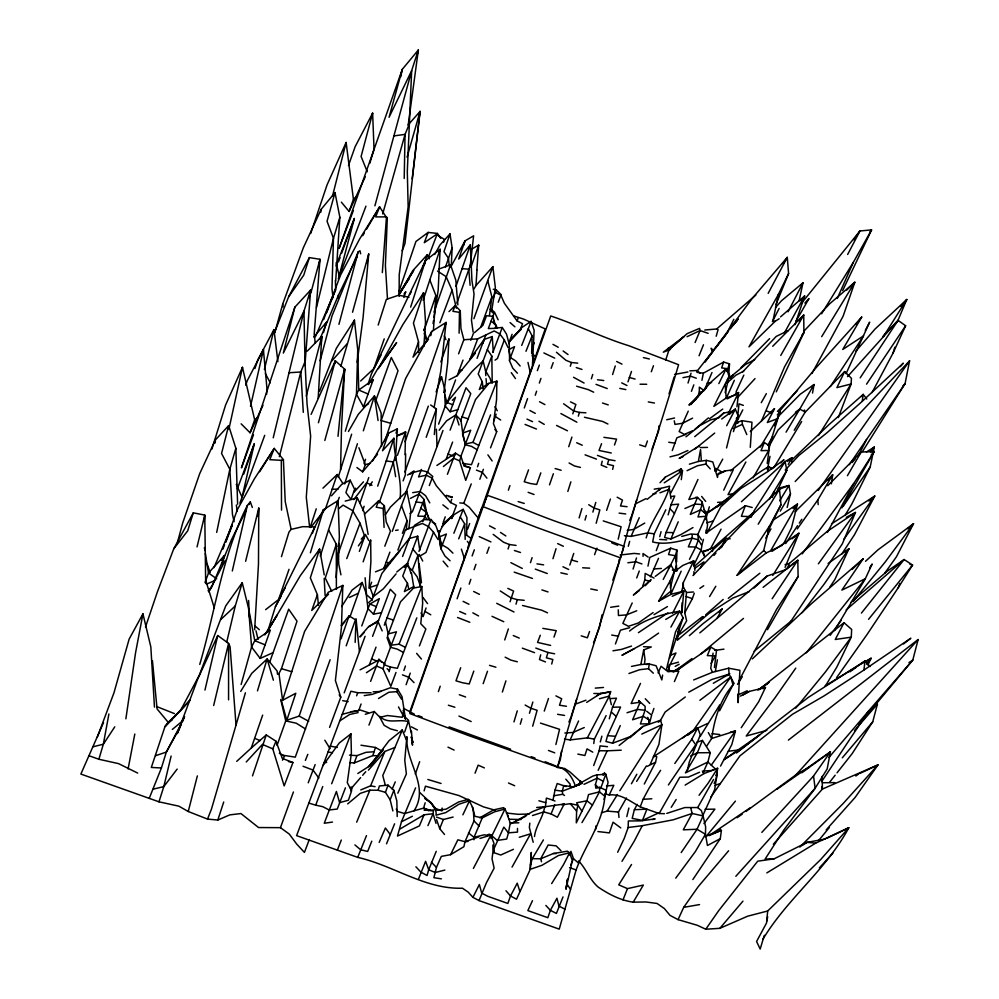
<?xml version="1.0" encoding="UTF-8"?>
<svg xmlns="http://www.w3.org/2000/svg" width="999" height="999" viewBox="0 0 999 999"><rect width="100%" height="100%" fill="white"/><g stroke="black" fill="none" stroke-linecap="round" stroke-linejoin="round"><path stroke-width="1.5" d="M399.125 296.416L399.213 274.75L408.154 206.743L407.305 171.453L411.663 70.642L418.356 49.95L402.31 69.306L339.073 248.464L353.359 210.502M245.629 561.276L258.766 508.104L258.479 564.06L254.658 629.632M513.436 849.312L500.724 855.032L493.856 852.622L493.881 848.938L503.833 827.11L508.454 832.829L506.693 839.048L497.227 840.434L491.883 835.788L504.994 809.015L503.596 807.642L493.668 809.877L479.845 817.794M338.586 562.637L338.761 543.506L338.024 546.453M405.619 453.758L405.344 474.95L403.084 480.894M492.22 383.092L491.82 356.119L487.337 349.55M478.246 517.969L532.417 365.996L534.14 330.282L531.068 321.378L521.89 327.485L509.802 341.134L508.891 343.668M561.6 751.036L560.352 759.665L557.292 767.532L564.647 768.456L570.104 772.065L581.668 782.604M670.054 581.056L658.653 601.173L671.303 594.18L670.054 581.056L674.512 571.128L670.766 564.86L655.257 576.386M355.157 642.382L356.044 618.731L359.44 651.61L344.193 692.844M602.035 614.872L599.375 627.734L593.543 642.794M728.733 375.349L729.495 363.873L723.638 362.063L703.358 373.176L701.947 380.319M459.103 333.179L459.478 312.337L460.252 310.726L455.144 305.544L449.001 311.601M466.645 535.089L466.958 517.657L463.236 509.34C452.572 514.61 441.808 522.827 438.861 534.877M404.208 178.484L405.057 134.39L408.691 125.512M405.032 454.682L405.557 431.818L397.04 435.826L402.834 433.803M689.385 464.16L698.376 461.463L700.536 449.637L701.286 460.039M338.236 477.247L340.547 469.88L341.521 427.809L344.63 369.143L335.314 360.764L311.101 414.36M531.68 352.884L532.092 335.864L528.309 328.696L531.068 321.378M581.967 822.589L592.419 805.107L586.937 800.798L576.61 802.796L577.884 805.256L576.61 811.088L576.311 822.851L586.937 800.798L588.511 794.592L599.462 791.87L604.87 796.303C602.709 823.463 585.139 845.229 576.111 869.967L559.228 929.132L479.033 900.574L472.914 897.352L468.169 892.107L462.437 888.198C425.137 889.51 393.294 865.321 357.717 857.379L296.591 835.626L350.924 691.246L357.729 692.732L371.079 692.757M682.105 602.772L681.867 612.824L683.791 591.133L671.303 594.18M750.286 447.377L751.96 422.215L741.92 420.666L735.301 423.226M336.388 589.348L336.301 544.193L328.559 529.895L338.087 500.574L323.451 509.702L275.412 606.68L267.47 632.155M647.727 717.382L648.813 719.817L648.713 723.825L640.434 723.95L645.017 710.289L645.154 706.33L638.611 700.599L640.222 702.747M319.543 391.271L336.326 348.376L354.433 320.155L357.729 349.825L356.468 394.255L345.304 431.218M205.682 583.553L204.77 515.084L193.282 512.849L173.764 548.788L157.467 591.645L145.492 627.047M617.669 852.259L624.275 838.348L628.159 827.509L628.359 820.978L640.846 820.866L655.132 818.893L652.609 819.58M676.598 561.95L676.96 550.124L670.704 548.164L649.787 557.417L647.964 566.133M397.827 793.194L406.381 773.913L404.77 760.364L406.868 736.675C405.119 762.062 429.957 786.35 414.048 810.813L404.583 813.561L397.677 811.475L396.228 809.053M673.476 572.352L682.879 565.397L693.743 560.851L683.316 582.617L682.966 586.463L686.5 592.519L684.74 612.749L686.65 620.804L678.034 635.551M387.275 218.831L379.632 206.855L375.686 216.908L386.488 216.883L387.275 218.831L385.402 265.484L387.475 299.013L386.301 299.538L378.171 325.062M395.379 460.189L397.365 428.833L388.561 433.104L372.552 460.976M570.054 786.737L570.154 784.165L565.784 779.158M692.22 534.827L692.07 538.161L688.336 546.84L695.704 547.015L701.186 549.974L704.432 556.118L703.234 551.398L713.124 547.877L753.608 512.237L751.036 517.37M736.101 394.343L736.238 391.433L743.83 375.137M451.211 267.008L452.135 247.852L449.987 233.916L439.972 244.992L434.677 254.495M567.257 880.194L566.058 888.985L572.315 860.451L569.605 852.784L558.491 855.494L541.995 865.284L530.244 869.317L531.318 852.534L530.244 869.317L516.52 899.212L510.501 895.991L505.969 890.758M400.037 498.676C402.472 478.284 393.693 458.753 393.918 438.261L382.53 450.749L388.561 433.104L387.812 435.801M473.901 839.772L474.013 837.362L482.267 817.881L494.605 811.812L504.994 809.015L508.391 816.77M440.846 361.938L448.926 339.023L447.689 362.699L443.981 392.557M266.583 394.368L266.92 388.161L263.424 349.775L247.203 380.781L245.754 385.227M215.21 442.907L215.372 439.947L228.659 425.624L235.851 448.276L237.612 504.245M318.182 398.251L321.765 336.451L307.23 351.124M554.994 801.036L552.971 800.162L554.994 790.159L562.3 791.183L573.576 786.875L592.744 776.123L596.653 774.924L597.277 778.121L595.379 784.665L595.829 788.186L599.712 787.324L599.462 791.87L592.419 805.107M258.229 516.745L258.766 508.104M475.999 285.452L476.985 270.117M552.971 800.162L546.378 798.089L545.417 806.643L536.663 807.504M335.689 280.969L339.847 217.22L335.002 192.57L321.203 209.266L303.359 247.715L282.717 304.046L274.862 332.567M423.888 346.391L425.512 321.928L423.539 292.807L402.872 324.575L378.371 368.581L396.628 342.595L377.01 369.967L368.544 384.553M433.391 330.457L435.864 295.554L429.82 279.907L440.097 249.263L425.549 260.539L371.366 374.088L368.032 384.415M368.981 588.236L370.904 561.525L370.666 540.172L363.137 561.825M382.33 272.59L386.488 216.883M476.86 269.905L478.683 245.13L471.54 249.201M304.92 365.572L310.614 290.06L294.855 307.168L241.446 467.869L253.496 434.702M406.356 529.845L407.068 520.666L401.523 505.631L406.855 491.246L410.926 510.402L408.866 528.821M677.884 637.137L678.346 631.206M631.48 666.42L640.846 664.51L643.693 649.924L651.286 646.965L643.543 646.703M321.203 343.469L321.765 336.451L306.268 396.103M336.139 577.497L339.385 537.05L338.087 500.574L337.4 503.459M434.328 434.553L436.388 408.903L430.594 404.957M204.258 521.091L204.77 515.084L197.04 546.928M344.18 374.45L344.63 369.143L324.825 440.472M699.874 700.287L730.706 677.035L732.991 684.802C720.004 699.912 714.41 719.143 711.675 738.473L706.58 746.278M714.447 667.519L716.495 650.486L710.838 647.102L676.385 670.704L667.794 671.515L661.076 666.283L658.079 672.901M352.535 312.225L368.718 253.958L363.074 317.62L357.155 362.375M766.832 872.901L815.708 843.119L848.813 827.721L820.728 859.49L767.682 911.001L766.545 922.964L756.58 941.495L760.177 949.05L764.322 935.314M228.359 428.633L228.659 425.624L221.566 453.459L229.82 469.268L232.455 514.448L234.128 521.678M242.158 370.329L242.457 367.307L225.574 405.094L211.9 449.063M791.558 462.15L791.982 457.692L785.202 461.463M405.419 433.191L405.557 431.818L397.44 455.282M338.012 436.338L344.63 369.143M529.807 823.126L529.37 827.609L533.204 842.282M263.124 352.722L263.424 349.775L250.499 406.356M273.639 332.655L273.963 329.608L257.817 359.827L254.907 368.544M644.53 663.636L644.992 659.328L643.693 649.924M674.113 377.035L669.03 393.881M470.129 266.621L473.613 235.826L464.997 240.896L450.986 266.571M736.962 406.78L738.561 392.557L727.347 398.851M767.22 463.524L769.567 445.979L764.372 442.545L730.544 470.879M408.254 124.788L420.055 111.438L404.97 243.606L402.16 250.786M412.175 178.809L420.055 111.438L407.068 157.193M430.469 810.614L423.976 809.902L433.504 810.289L433.091 813.723L427.934 825.624M737.811 423.376L737.337 420.454L738.985 403.858L743.368 405.382M710.863 797.027L739.909 755.868L792.444 714.297L824.175 695.841L863.885 670.092L865.034 660.963L808.341 697.389L736.388 752.884L759.665 734.889L724.063 759.652L738.236 750.661M507.33 814.797L510.252 822.964L508.454 832.829L517.507 832.117L517.47 828.421M489.498 315.197L491.883 296.928L487.724 280.557L492.869 266.683L495.354 287.675L491.57 311.626M408.154 125.275L418.356 49.95L416.933 55.956M567.007 882.217L567.42 879.132M692.844 879.557L720.291 838.648L721.403 830.344L704.782 836.575M691.033 373.189L688.024 383.029M681.281 479.657L682.504 470.691L681.081 468.918L665.322 477.097L660.002 482.729M706.405 533.104L707.554 524.812L705.706 513.436L704.357 512.412M593.756 743.543L594.38 739.123L606.118 715.609M566.058 888.985L566.608 885.064M595.516 829.582L596.066 825.761M710.239 468.868L705.918 464.06L706.43 460.364L712.811 461.938L717.494 477.46L718.106 473.563L725.199 470.916L733.254 469.805L723.738 490.147M785.214 470.054L798.875 455.457L827.122 432.642L862.212 401.361L863.223 394.38L866.77 399.001M125.874 718.818L135.552 652.834L142.944 613.836L150.837 646.94L154.47 707.117M665.821 509.765L654.233 533.853L652.672 541.945C665.521 545.254 679.445 541.246 692.07 538.161L698.426 539.835L701.885 545.754L701.186 549.974L693.543 565.721M831.355 483.816L832.691 474.8L795.104 511.763M618.806 561.913L619.155 559.552M320.729 212.337L321.203 209.266M433.067 323.589L433.529 320.517M433.991 317.532L438.174 290.284L440.097 249.263L439.273 252.173M334.852 363.611L335.314 360.764L318.419 422.752M766.97 920.953L767.657 916.657M389.086 671.703L390.472 667.07L397.39 668.294L416.833 617.869M653.346 673.226L648.538 668.681L649.288 663.985L656.106 665.759L661.813 679.932L662.637 675.112M636.488 557.942L633.079 569.055M348.788 617.682L349.088 615.896L355.457 619.767L346.203 645.841M532.479 815.534L543.768 811.925L551.073 813.923L557.392 817.244L564.223 804.008L544.63 806.817C543.231 817.282 535.776 825.911 534.49 836.513M345.592 145.454L346.116 142.47L353.434 199.3L349.101 211.476L341.358 202.16M709.352 506.818L705.644 519.617M715.334 671.478L717.394 659.815M373.951 398.751L374.438 396.004L381.131 413.136L381.518 446.466M319.18 263.798L319.98 259.29L309.365 257.592L288.624 296.815L274.263 332.992M812.524 393.032L814.048 384.54L800.112 394.33L777.497 417.257M372.078 116.184L372.627 113.149L355.12 146.741L348.476 165.534M337.987 297.964L338.549 294.905L357.292 256.268M367.07 262.974L367.62 259.965M368.169 256.955L368.718 253.958M418.206 121.553L420.055 111.438M593.681 765.546L599.175 750.749L600.062 745.878L607.504 746.678M108.903 713.985L103.334 744.23L98.876 759.252L118.531 763.623L137.712 773.089M434.066 407.58L440.821 370.854L446.066 322.427L431.718 331.443L405.569 378.609L384.865 440.959M436.026 823.413L433.091 813.723L424.076 814.797L419.393 825.911L397.49 836.051L401.461 821.765L415.584 787.886M309.19 297.627L309.765 294.605M713.086 653.109L710.726 668.244L712.449 672.29L728.658 668.194L739.922 670.304L738.136 702.659L738.024 696.328M767.444 469.592L769.979 456.306M128.084 768.968L134.815 734.015M631.917 514.96L636.663 499.937M228.983 428.808L242.457 367.307L254.658 419.83L250.075 432.767L241.134 423.826M322.864 512.637L323.451 509.702L310.402 552.747M668.156 514.86L670.953 504.832L674.75 495.991L670.754 496.615M795.179 481.518L909.602 360.826L905.069 383.628L862.474 451.56M319.018 552.035L319.618 549.088L300.324 575.661L266.983 632.23M713.386 350.999L704.882 362.05L752.072 298.614L787.274 257.355L788.586 273.564L778.396 294.418L772.914 321.091L775.361 321.154L779.183 318.756M845.441 514.71L851.835 504.02L870.216 466.958L874.312 447.102L866.433 451.96M216.683 532.405L229.82 469.268L235.851 448.276M571.116 716.67L576.573 699.437M618.219 539.173L621.103 526.748L603.259 520.904M609.278 718.805L612.524 707.217L616.47 698.176L610.913 698.601M370.092 542.869L370.666 540.172M398.501 706.93L402.784 714.784L402.26 717.257L387.45 715.534L380.294 717.245M799.113 300.861L802.971 282.842L781.493 300.736L775.499 307.58M400.674 76.898L402.31 69.306L389.048 117.308L411.663 70.642L374.887 205.856M712.362 551.411L713.124 547.877M462.887 814.822L469.542 800.699L458.941 804.245L445.716 812.624L436.026 815.184C437.175 807.841 430.357 802.135 424.925 798.463L430.756 802.434L435.764 810.364L446.091 809.178L458.541 801.997L468.543 799.287L473.226 808.603L474.038 820.891L464.997 841.707L463.898 846.702L450.574 854.682L441.333 856.38L436.463 867.382L433.878 877.684L441.371 878.845M644.293 784.028L655.556 762.237L656.793 756.643M604.87 796.303L606.193 790.359L599.712 787.324M629.595 631.031C644.043 619.193 661.962 614.298 679.67 611.201L683.091 617.807L675.511 631.955L666.395 669.742L672.901 671.59L682.467 666.333M706.93 533.129L720.741 506.905L740.659 488.661L767.894 471.491L768.993 466.545L772.015 468.856M430.769 335.689L431.718 331.443M555.894 744.53L559.552 729.332L540.447 723.089M237.337 488.823L254.333 443.681L242.058 497.19L236.288 484.44M232.305 570.978L247.327 505.519L250.324 501.935L252.335 507.43M199.75 664.41C215.334 611.238 222.128 555.544 247.327 505.519M687.275 770.766L689.285 762.062L700.287 735.027L697.764 727.796L653.321 756.817L655.769 756.206M612.637 469.368L613.498 465.684L607.442 464.21L608.816 459.615L615.072 460.701M204.957 690.072L217.745 635.526L228.571 643.418L230.095 646.815L236.026 725.124L211.426 809.202L207.517 819.08L188.249 811.513L178.871 806.168L158.966 801.822L80.869 774.063L103.496 722.627M332.467 196.179L346.116 142.47L327.098 184.79L310.677 233.479M226.661 642.382L235.277 605.931L242.245 582.717L248.639 608.753L254.77 640.696L251.561 647.04L241.134 684.477M596.166 523.251L599.85 509.902L593.93 507.979L588.723 504.707M171.116 756.056L163.799 786.625L158.966 801.822M264.373 369.555L273.963 329.608L277.897 361.613M273.227 437.799L303.958 311.213L310.614 290.06M213.661 705.506L228.571 643.418L228.571 699.837M769.655 525.811L737.1 575.287L763.711 550.536L769.655 525.811L781.018 504.62L779.457 489.185L740.334 526.111L692.969 575.561M279.345 456.693L300.786 371.99L305.007 361.75L303.958 311.213L283.341 353.072L294.855 307.168M787.175 507.43L790.471 493.831L788.998 485.489L778.159 488.299M572.789 413.836L575.874 404.495L570.504 401.848M551.71 664.035L552.822 659.49L546.366 657.817L547.976 652.484L554.62 653.808M626.798 816.608L628.883 808.029M316.496 307.38L333.466 238.349L339.847 217.22M532.679 726.186L537.125 710.301L530.781 708.229L525.124 705.032M670.366 587.936L674.512 571.128M726.548 447.952L730.793 430.819L738.249 416.208L735.326 409.091L729.32 414.385M441.521 810.414L442.12 808.041M615.259 365.946L612.599 374.538M725.162 392.607L729.532 375.274L726.273 368.606L711.026 382.055L690.634 404.657L706.505 387.175L704.745 389.535M696.603 742.319L702.434 740.421L710.264 752.672L707.904 762L703.071 772.751M477.984 247.852L478.683 245.13L471.091 266.795M637.2 804.37L634.365 809.727L632.18 818.368L642.457 820.441L659.14 812.686M188.249 811.513L197.352 775.911M602.21 461.213L601.223 465.047L606.843 467.382M768.668 448.014L780.069 411.501L777.309 414.935M510.064 601.773L513.598 591.071L507.817 588.386M788.373 740.109L918.131 639.535L912.799 660.052L858.99 724.537M335.964 265.996L354.358 218.506L338.286 278.996M592.857 512.1L595.791 502.422M424.425 264.81L425.549 260.539L410.664 307.093M401.473 699.025L396.853 691.658L397.515 689.123L390.334 687.749L372.29 694.367L364.235 695.604M556.043 548.701L552.959 558.678M540.696 654.832L539.46 659.527L545.504 661.925M837.037 772.826L852.085 753.733L872.751 721.79L877.397 704.158L874.712 705.207M320.117 360.826L332.043 315.834L358.179 251.848L359.965 250.749L360.664 253.783M338.936 324.338L358.179 251.848M351.885 711.875L358.753 710.551L361.076 704.008M529.445 713.249L532.854 702.01M772.327 497.514L773.825 491.883L786.875 470.242L785.089 461.663L741.458 501.71M177.51 542.257L182.705 522.964L199.7 473.638L215.372 439.947M310.876 292.907L319.98 259.29L314.198 334.116L315.222 343.044M342.02 588.386L342.819 585.426L328.284 592.27L304.608 631.418L282.592 700.249L281.406 700.836L286.8 720.254L285.739 720.903L277.06 745.304M422.752 295.692L423.539 292.807L413.436 323.064L418.531 341.858L418.544 352.485M581.918 508.541L579.12 517.919M382.704 213.936L405.057 134.39L393.793 135.926M659.715 536.663L661.063 531.705M678.009 632.592L679.17 628.346M221.965 564.597L224.438 555.569L208.504 572.989L205.07 582.454M340.821 366.308L354.433 320.155M600.299 741.932L601.885 736.163M702.022 544.617L703.458 539.373M517.27 710.876L513.961 721.902M618.631 563.086L612.837 580.169M335.002 192.57L327.048 221.291L333.466 238.349L331.968 288.723L333.054 297.814M612.524 707.217L620.566 707.055L607.554 735.676L605.943 741.47L612.587 743.206L631.231 736.288M670.953 504.832L678.621 504.133L666.008 532.455L664.61 537.474L670.853 539.01L681.043 534.515L692.981 527.559M695.679 497.327L697.527 497.415L702.047 501.748L702.16 504.582L697.976 516.97L705.856 516.283L697.801 534.49L698.426 539.835L695.704 547.015L689.472 559.328M681.418 592.07L682.966 586.463M628.296 546.278L629.67 541.371M424.125 790.883L425.449 786.188L458.916 795.554L483.404 806.855L495.392 810.301M646.166 537.949C651.36 519.692 665.072 504.395 669.655 486.163L661.001 488.336L647.102 499.4M672.364 570.042L674.837 570.841L676.385 565.397L675.312 555.706L676.96 550.124M181.368 723.613L166.321 752.097L161.413 767.969L151.324 767.444L164.96 726.648L168.169 722.277L180.17 711.151L190.135 700.112M585.014 520.079L586.326 515.509M530.444 865.047L532.28 858.653L543.406 839.922M384.053 664.66L391.296 645.167L387.475 636.101L393.506 620.079L400.487 601.885L413.511 588.049L413.986 586.425L404.383 591.595L407.48 583.354L402.734 576.111L407.58 563.249L411.151 573.651M578.321 416.158L579.395 412.437L585.889 412.799M236.026 725.124L245.404 692.794M520.304 724.175L521.865 718.756M716.183 336.251L718.094 329.67L716.658 328.983L704.782 330.032M447.939 342.432L448.926 339.023M323.451 332.58L326.473 322.265L313.811 337.013M425.174 802.771L423.601 808.104L414.048 810.813M516.008 604.17L517.332 599.65L524.175 600.324M729.495 363.873L726.735 371.491M347.664 803.92L360.277 793.368L369.892 790.184L378.109 790.259L379.383 785.963L388.037 785.139L393.856 790.309L396.853 801.023L397.202 816.533M668.781 668.893L670.092 664.447L675.973 652.984L670.379 655.307M460.514 457.28L465.247 444.78L462.724 433.091L475.487 399.625L488.873 383.354L496.878 381.156L496.578 399.563L493.444 423.701L496.715 431.655L490.546 447.852M622.09 552.572C638.274 489.26 660.252 427.547 678.583 364.722L628.721 345.691C602.135 337.487 577.185 324.775 550.724 315.984L519.118 404.42A23.052 0.674 -69.4 0 1 514.335 418.119L483.166 506.693L536.763 527.447L620.491 557.867L623.975 546.291L570.641 526.386C542.295 517.557 515.422 504.657 487.2 495.304L451.486 595.304A24.75 0.762 -69.6 0 1 445.916 611.213L409.865 713.598L467.557 735.202L557.529 767.182C575.923 696.315 599.974 627.072 620.804 556.843M369.805 163.299L374.038 149.251L372.627 113.149L361.101 156.481L367.257 171.741M257.48 690.846L267.12 658.965L277.135 671.053L277.51 674.288L278.958 673.488L281.456 668.693L297.015 621.178L288.674 609.203L269.593 662.387M467.095 550.274L409.702 712.225M571.903 437.1L568.743 446.703M627.971 381.83L631.493 371.441M569.83 565.009L573.738 553.446M872.015 392.607L893.056 353.072L894.829 347.252M281.456 556.643L288.973 532.08L291.146 529.383L302.685 526.673L314.81 526.885L312.362 533.441M396.041 433.166L397.365 428.833M463.648 245.292L464.997 240.896L458.703 259.016L470.292 244.88L471.94 280.557L474.038 294.031L471.466 320.192L473.126 332.118M508.354 628.92L504.732 639.947M493.806 420.991L496.116 414.185M415.347 774.075L419.667 761.663M193.282 512.849L187.712 530.819L173.764 548.788M340.547 469.88L351.623 434.203M344.643 483.916L357.417 443.731M570.304 366.233L571.453 362.525L577.722 363.149M733.441 431.63L738.249 416.208L736.325 418.419M445.142 325.399L446.066 322.427L405.094 441.77M349.775 762.612L354.22 762.961L372.839 755.581L375.437 747.464L360.964 745.204M508.079 548.988L509.478 544.542L516.083 545.417M320.292 556.181L328.559 529.895M252.51 775.873L266.258 734.939L275.999 741.233L282.28 758.391L292.957 762.524L284.178 785.926L272.777 748.875L275.999 741.233M505.906 680.868L502.372 692.02M570.866 481.843L567.832 491.446M309.365 257.592L303.746 275.162L288.624 296.815M363.336 430.794L374.438 396.004L378.072 420.542M483.391 469.305L479.832 479.283M384.315 625.162L395.654 594.792L390.284 589.248L372.577 636.363M421.016 612.936L423.126 616.595L426.073 607.966M530.457 562.674L532.08 557.629M591.358 378.808L592.744 374.463M491.008 838.511L491.883 835.788M672.265 450.537L676.897 437.774L685.876 434.453M615.434 643.968L620.429 630.194L629.72 627.659M683.091 617.807L669.53 658.291M289.023 569.318L278.609 599.537L265.634 609.652M236.726 761.35L251.273 748.026L262.662 715.122M310.252 527.247L316.258 508.828M207.517 819.08L217.819 820.029L223.714 802.01M336.301 544.193L325.262 578.059L331.73 591.333M410.252 673.114L406.106 684.715M606.618 510.352L610.389 499.088M544.255 711.088L548.463 698.526M423.126 300.349L429.82 279.907M490.571 414.91L471.453 464.685L464.922 463.736L464.123 466.183L461.088 456.68L455.444 453.159L436.888 465.459M359.902 503.271L368.768 477.572M384.24 338.886L373.901 368.506L360.627 381.019M440.621 379.77L441.558 376.935L444.53 388.549L445.254 406.019L438.623 424.125M351.111 791.121L352.472 787.012L360.627 777.622M532.667 364.623L545.254 328.921L523.663 319.131L513.773 315.909M554.994 790.159L557.205 783.516L566.246 786.563M642.694 586.251L644.742 580.069L645.192 573.401L654.058 578.121M600.749 788.236L605.806 774.2L602.971 773.838M342.869 483.466L337.187 474.5L325.512 508.728L310.714 527.497M398.913 291.608L415.946 241.471L428.134 232.417L437.425 233.429L440.721 238.299M403.871 297.477L405.794 291.708L403.983 294.118M364.073 463.661L365.547 459.265M535.252 395.267L536.625 391.171M697.477 397.54L699.35 391.945L699.337 387.162L704.17 390.621L711.987 372.527M652.11 713.798L653.895 708.453M424.15 330.332L435.864 295.554M445.492 267.02L452.135 247.852M477.522 466.77L478.671 463.311M467.682 547.902L481.705 508.154M469.205 584.165L470.829 579.308M508.379 490.184L509.915 485.589M794.979 324.65L804.632 295.991L780.556 316.858M338.311 553.596L357.38 497.977L345.204 501.098M449.987 233.916L443.993 251.648L448.439 258.229L449.263 265.709M362.662 510.589L364.136 506.243M377.672 486.151L393.918 438.261M438.386 691.62L440.209 686.213M549.5 484.84L553.359 473.763M483.179 683.653L487.487 671.266M278.958 673.488L282.592 700.249L295.804 693.269L286.8 720.254L299.176 716.096L342.819 585.426L341.458 627.272L335.389 680.544L340.796 697.202L329.583 727.359M359.34 551.386L365.409 534.502L368.756 540.471M403.908 670.516L405.419 666.046M379.108 502.959L395.592 455.806M520.442 329.283L522.514 323.701L517.107 320.929L517.957 318.431M589.535 631.518L587.375 637.812L581.181 635.826M670.704 548.164L668.518 554.557L675.312 555.706L669.305 567.532M350.162 480.157L345.904 492.594L351.036 499.4L354.633 489.323L350.162 480.157L341.808 484.29L331.481 495.791M434.016 312.088L450.537 264.81L438.798 269.056M418.531 879.033L425.599 861.313L428.708 869.754L427.048 875.486L420.904 872.139L415.896 866.757M647.402 440.984L645.441 446.703L639.635 444.842M723.638 362.063L721.64 367.894L728.046 368.806L728.383 374.812M455.969 286.326L470.292 244.88M330.132 659.74L295.279 757.142L281.631 755.057M457.105 598.788L460.864 588.024M524.275 407.967L527.534 398.626M428.259 257.505L437.425 233.429M456.855 303.172L470.816 263.861M451.548 518.456L456.418 505.394L450.586 502.584L451.748 499.225M243.731 474.125L254.333 443.681M350.1 616.483L362.15 582.454L366.071 593.031L368.032 608.716L361.763 625.923M450.112 430.119L466.034 387.724L470.779 393.594L460.539 420.904L460.864 420.142L455.806 414.897L446.578 420.854L439.148 430.232M474.05 569.705L475.936 564.335M539.323 383.079L540.971 378.384M341.059 638.836L349.088 615.896L341.208 625.499M553.97 637.112L556.231 630.669L542.819 628.359M684.74 612.749L692.357 598.663L694.268 593.219M265.11 644.855L270.317 630.119L254.77 640.696L265.11 644.855L260.202 658.441L251.561 647.04L248.639 608.753M428.321 406.094L404.945 472.015M614.497 445.005L616.558 439.135L603.896 437.337M612.587 743.206L620.267 725.574M337.212 503.171L339.285 497.327M422.739 267.595L427.31 254.695L429.333 258.791M436.113 391.958L441.558 376.935L439.298 378.971M670.853 539.01L678.221 521.815M363.461 406.893L373.189 379.845L358.728 390.035L356.468 394.255L363.461 406.893L368.619 403.721M473.801 671.091L469.218 683.978L462.425 682.729L455.981 680.819L460.689 667.744M324.238 574.912L319.618 549.088L310.327 577.847L317.407 594.692L311.75 610.464L328.571 594.218M426.198 437.287L436.388 408.903M540.821 472.852L536.675 484.478L530.269 483.504L524.238 481.755L528.521 469.892M479.033 900.574L486.438 882.729L494.13 868.143L492.045 858.903L493.981 843.493L490.934 835.014L489.11 834.153L486.7 836.038M418.531 341.858L413.024 357.155L428.521 339.335M217.819 820.029L229.77 814.884L240.934 813.548L258.566 827.547L280.444 827.659L293.419 791.995M392.282 531.306L401.523 505.631M455.469 415.846L455.806 414.897L459.028 425.05M467.644 529.095L469.655 523.538M392.907 810.951L390.147 799.799L385.439 792.344L388.037 785.139M651.298 371.765L653.471 365.746M594.58 554.707L596.927 548.189M649.188 724.412L651.66 715.134L646.665 711.213M375.399 401.623L391.308 357.505L398.027 370.704L381.218 420.591L390.796 423.301M443.481 242.395L444.53 239.51L436.401 234.428L424.3 242.682L428.134 232.417M473.888 318.681L487.724 280.557M395.979 672.464L390.834 686.325L382.979 668.731L384.84 663.598L378.671 660.139L360.065 669.854M464.523 465.621L470.417 467.782L465.734 480.394L459.577 460.851L461.088 456.68M532.817 346.528L534.153 342.819M486.888 553.321L489.123 547.127M338.586 508.766L343.069 505.132L352.672 510.676L360.027 523.201L346.765 558.603M537.35 370.629L539.36 365.085M472.115 555.919L474.338 549.8M551.148 368.294L553.184 362.662M222.927 549.075L224.538 544.692M225.599 541.77L237.375 509.64L254.433 478.771L274.25 448.389L283.404 459.677L285.227 501.56L291.146 529.383M239.872 503.134L264.71 435.314M338.486 261.85L340.072 257.505M341.658 253.172L354.358 218.506M437.512 271.079L446.141 276.661L452.085 290.197L439.872 322.777M384.815 546.203L390.459 531.168L386.213 521.94L384.39 505.756L378.683 500.761L364.523 514.098M436.238 851.335L428.708 869.754L435.189 872.489L444.88 870.092M458.578 353.821L463.848 339.735L460.939 328.409L460.252 310.726M399.862 550.836L381.843 573.538L371.865 600.337M402.422 533.316L407.068 520.666M356.606 695.791L357.729 692.732M510.277 339.223L512.087 334.29M443.194 522.402L445.229 516.845M405.519 493.518L413.336 472.44L421.004 470.404L427.435 471.903L432.742 476.448L429.32 485.539M455.581 379.92L447.003 403.134L444.917 395.005M359.44 651.61L365.097 636.288M480.769 327.023L491.883 296.928M427.435 472.452L442.969 430.507M491.133 321.079L496.203 325.262L495.054 328.359L488.324 328.571L493.843 313.873L490.222 309.365M691.42 391.321L693.818 384.865M636.713 577.959L639.273 571.028M609.74 694.442L610.826 691.533L601.56 693.606L593.868 693.468M375.474 571.828L383.753 568.543L389.885 552.135M449.051 379.845L457.18 375.724L463.024 360.09M397.889 550.062L405.419 529.845L422.302 523.476L428.434 526.523L433.516 532.217L437.924 539.435M470.279 358.766L477.697 338.861L494.18 330.956L499.85 333.978L504.333 339.947L508.104 347.652M482.642 343.481L484.128 339.473L492.245 336.551L493.331 352.01M357.717 857.379L366.483 835.626M774.774 425.749L780.069 411.501M161.413 767.969L149.226 798.363M308.229 782.804L315.147 764.585M427.435 471.903L412.375 511.788L409.99 513.548M402.572 556.505L409.34 538.436L417.707 536.213L419.805 550.312M477.072 358.354L484.128 339.473L469.917 359.153M369.355 664.859L376.024 647.14M446.178 459.153L452.597 442.082M354.22 762.961L356.955 755.631L366.034 752.322L374.026 751.76M752.21 507.504L745.341 505.669L741.383 516.308L749.762 516.595M97.365 737.025L113.961 692.844L129.146 639.098L142.944 613.836M373.501 614.135L379.32 598.638L369.842 604.058L368.032 608.716L373.501 614.135L381.481 612.699M452.709 404.782L446.69 402.322L445.254 406.019L450.087 411.775L455.519 397.29L452.347 400.324M493.206 298.077L496.291 289.935L493.269 289.273M408.666 540.459L413.698 526.985M410.364 498.414L419.006 494.043L424.088 499.438L417.807 516.146L424.875 516.296L427.147 519.655M498.226 302.222L501.098 294.605L496.291 289.935M482.692 343.506L485.764 335.277M492.245 336.551L478.221 373.913L482.255 381.705L479.32 389.498L488.873 383.354M495.242 328.072L502.285 327.472L492.819 352.485M414.285 525.462L423.713 519.667L431.081 519.468L418.956 551.448M504.333 339.947L497.415 358.491L495.067 360.164M225.786 542.232L232.292 524.925L213.973 567.644M356.905 467.532L362.637 471.84L365.334 464.71L358.891 447.752M470.791 340.247L472.14 336.675M422.864 521.628L426.348 512.337L422.814 502.822L416.034 501.973M404.308 567.307L406.668 565.434L417.707 536.213M433.516 532.217L425.949 552.509L420.03 556.006M453.871 533.241L463.236 509.34M601.548 443.706L599.013 450.462L611.288 452.997M540.284 635.239L537.574 642.432L550.624 645.404M836.6 677.659L867.294 634.14L898.276 587.674L899.874 583.441M308.841 803.084L315.696 805.169L322.739 786.575M309.315 839.535L304.433 852.409L296.653 844.03L289.273 834.065L280.444 827.659M471.228 483.928L463.761 503.284L459.777 502.897M624.387 535.701L631.093 536.401L639.248 517.682M564.497 739.098L570.167 739.922L578.571 720.991M656.256 550.661L658.915 543.618M365.946 206.169L339.298 276.261L336.076 262.774M323.601 319.643L340.584 275.025L359.503 239.236L379.632 206.855L366.571 229.121M491.82 356.119L485.964 371.503L490.172 378.471L491.183 382.467M447.427 474.3L455.444 453.159L454.52 455.419M665.646 360.302L669.08 349.55L687.125 333.654L699.562 328.396L700.074 330.544L695.104 342.52M671.216 593.394L681.168 571.191M420.629 586.525L417.132 576.773L412.262 570.242L417.969 555.294L412.837 549.1M370.617 681.368L378.671 660.139L378.009 661.538L371.578 658.903M419.43 645.891L425.874 629.02L420.791 623.763L422.677 603.046L421.803 586.525L413.511 588.049M664.485 813.71L659.115 813.523L640.234 806.817L643.094 799.312L649.138 788.061L660.614 770.304M838.286 417.57L851.111 384.003L851.448 378.346L844.667 371.553L804.857 412.537M378.683 500.761L376.198 507.205L383.166 508.466L384.39 505.756M455.144 305.544L452.922 311.326L459.478 312.337M444.368 392.445L445.242 390.172M369.618 587.524L371.653 582.23M322.777 765.771L339.26 742.994L350.936 733.853L331.643 783.74M475.049 773.189L478.159 765.147L484.378 767.906M326.611 312.849L335.577 289.81L315.347 336.788M477.097 449.7L471.528 446.378L465.247 444.78L465.447 443.943L472.952 442.357L496.878 381.156L495.766 383.741M472.539 335.652L473.339 333.604M385.439 621.965L388.224 633.903L396.428 631.818L391.296 645.167L399.063 644.193L421.803 586.525M368.956 725.087L374.263 711.5L379.757 717.17L384.116 725.299L390.372 728.87L397.377 730.744M337.375 850.137L341.308 840.047M390.147 799.799L393.856 790.309M693.031 750.574L694.093 747.864M345.429 787.849L337.262 809.053L329.158 809.977L322.777 806.68L315.696 805.169M521.715 345.404L528.309 328.696M642.457 820.441L646.915 809.14L634.365 809.727M406.793 565.247L407.58 563.249L396.74 572.002M525.973 351.286L532.092 335.864M404.645 732.042L408.653 720.416L402.784 714.784M386.526 843.805L394.58 823.813M623.001 899.912L627.472 888.635L643.356 885.064L633.204 902.172C620.367 900.324 608.703 894.217 598.076 887.012C589.647 879.719 586.063 868.606 578.533 860.863M787.212 568.656L789.285 563.461L827.347 531.318L855.456 512.462L842.344 543.806L788.873 624.338M458.678 538.836L464.685 523.851L460.314 517.082M369.892 790.184L356.693 822.165M444.543 834.477L439.697 828.658L443.356 819.517L453.134 817.045M354.533 490.846L355.607 488.186M371.79 841.183L367.669 851.46L360.564 849.712L354.92 844.904M650.436 576.81L658.528 558.341M305.369 760.414L307.817 754.357M360.764 789.922L370.629 785.801L384.815 751.485L394.98 747.439L402.272 729.994L406.218 739.722M699.05 355.769L703.471 344.78M785.077 567.37L798.963 533.229L772.052 551.336M652.022 449.138L658.453 431.368L658.94 425.949M629.72 520.417L631.368 516.383M775.936 304.633L788.586 273.564M551.073 813.923L554.77 804.882M702.434 740.421L697.364 752.771L685.451 772.876L707.904 762L714.934 768.531M568.906 722.115L570.629 717.931M764.372 442.545L761.001 450.674L768.731 450.437L753.146 477.784M209.728 589.984L212.113 586.213L231.493 539.697L246.291 510.027M710.838 647.102L707.292 655.606L715.446 655.831L711.038 663.386M319.805 339.41L338.549 294.905M897.464 321.603L906.792 299.475L875.049 329.033L855.743 351.311M392.22 789.035L395.267 781.892M761.338 421.428L784.59 366.783L803.908 332.505L803.733 315.035L772.702 346.266M726.173 398.551L734.34 380.332M621.228 750.187L607.192 750.823L598.139 770.354M181.493 723.763L177.235 733.616L197.702 679.095L217.745 635.526M182.717 720.941L184.54 716.72M379.183 842.407L385.402 827.984L390.209 834.477M578.721 785.177L580.581 780.918M394.98 747.439L382.754 775.574L385.352 785.264M181.98 722.202L184.428 716.595M570.691 865.072L573.476 858.69L570.941 851.373L569.055 855.082M650.249 764.223L658.928 744.355L661.912 724.687L660.526 720.279L643.106 726.385L619.105 745.479M702.871 815.409L714.685 789.522L717.232 772.864L715.771 775.499M728.308 413.524L738.561 392.557L735.289 395.03L726.198 398.002L713.86 406.381L729.532 375.274M714.647 470.954L715.796 468.356L722.339 472.302M837.274 298.476L853.308 262.362L871.565 229.907L859.977 230.956L801.985 302.647M563.011 896.927L556.406 913.436L550.387 910.326L545.854 905.444M604.058 799.387L608.066 782.354L605.806 774.2L596.653 774.924M633.204 902.172L645.928 901.972L657.055 903.458L664.422 908.603L669.979 915.346L678.059 919.629L683.691 907.354L698.114 886.787L728.608 850.773M893.056 353.072L905.618 325.761L898.101 320.354L883.166 336.064M776.073 493.543L786.875 470.242M846.053 373.688L869.654 322.165L865.296 330.394M349.101 211.476L365.372 176.548M776.285 391.833L803.908 332.505L802.06 334.977M532.479 900.673L527.859 910.589L547.839 917.706L550.387 910.326L556.942 898.238L558.941 906.068L564.922 909.177M672.702 613.049L683.791 591.133L672.202 596.278M250.075 432.767L262.999 405.294M688.236 411.163L679.133 431.531L684.402 434.403L692.582 430.769M605.232 793.893L609.228 794.967L613.823 785.289L606.505 786.001M842.644 290.597L871.565 229.907L869.767 232.442M740.446 696.103L749.337 691.408L765.459 687.499L758.728 701.66L741.233 727.722M721.415 547.614L725.898 538.236L730.219 538.823M421.453 469.468L418.556 476.898L426.173 475.174L432.117 478.084L436.263 485.676L450.586 502.584M451.76 518.531L453.434 515.022L442.757 523.951L446.615 521.628M867.869 665.009L871.116 658.241L861.675 663.673M632.192 602.959L622.852 623.413L628.521 626.298L638.386 622.964L653.134 612.574M844.667 371.553L836.912 387.612L851.111 384.003L818.468 435.552M282.467 760.202L284.478 756.106L279.333 753.308M450.574 854.682L457.867 839.809L464.997 841.707L467.944 841.47M767.632 531.943L781.018 504.62M727.122 332.867L733.803 319.293M718.843 383.604L726.273 368.606M783.441 544.205L791.47 527.909L797.452 504.095L773.601 519.817M248.976 504.632L250.324 501.935M697.951 479.47L688.848 499.5L697.527 497.415L690.297 514.435L700.711 509.802L705.706 513.436M472.914 897.352L479.358 884.502L481.705 893.094L487.799 896.315L507.842 903.458L510.501 895.991L517.232 883.178L519.742 891.008M603.121 775.324L604.52 772.564M858.216 456.031L866.558 439.498L905.069 383.628L902.934 385.864M772.402 321.666L779.158 308.416M784.377 332.979L804.632 295.991L800.823 300.649M714.11 783.366L716.196 779.32L717.632 768.306L711.375 770.566L703.833 770.966M737.337 420.454L742.794 409.865M570.167 739.922L587.337 737.874L609.34 696.078L609.752 691.982L600.749 693.406L596.915 695.604M719.58 710.826L732.991 684.802M788.036 311.788L802.971 282.842L801.223 285.214M663.236 579.432L670.766 564.86L667.894 567.782M750.286 431.531L774.487 408.691L767.319 422.515L777.297 418.743L760.239 447.09M640.496 683.391L631.118 703.546L640.159 702.21L632.604 719.779L643.356 716.295L648.813 719.817M720.291 838.648L707.442 845.504L705.444 834.252L705.644 826.885L703.071 815.908L692.132 813.473L673.114 819.842L642.27 825.686L634.19 841.283L621.99 861.338M726.648 425.724L735.326 409.091L721.728 418.993M674.8 763.486L691.82 739.173L697.764 727.796L687.899 735.202M720.566 766.071L731.83 744.517L735.414 731.018L730.394 732.18M844.018 622.714L835.276 639.485L851.285 637.15L851.648 629.432L844.018 622.714L759.153 689.397M847.651 254.47L859.977 230.956L853.908 239.81M659.115 813.523L679.807 777.234L688.386 777.085L699.525 772.252M208.803 591.845L225.337 560.364M670.554 493.356L682.504 470.691L664.223 482.829M745.878 461.988L728.021 494.617L733.528 493.706M738.623 681.468L776.523 609.452L798.101 576.548L797.814 560.252L784.989 569.905L767.057 576.086L699.824 632.891M373.901 368.506L381.056 355.007M768.181 293.344L787.274 257.355L783.054 263.724M180.17 711.151L199.251 675.336L225.724 605.894L242.245 582.717M674.4 681.593L678.833 671.241L667.794 671.515M827.746 485.726L861.213 451.985L874.212 451.598L853.733 483.541L827.384 532.455M710.127 549.425L721.078 529.145M275.412 606.68L281.206 596.016M445.879 496.228L446.366 495.342L452.41 497.127L448.489 496.59M409.715 294.58L411.163 291.933M811.937 373.501L843.131 316.171L854.832 282.242L829.744 303.721L804.095 330.969M717.032 618.431L722.165 609.003L702.971 623.726L689.36 635.639M716.133 471.128L722.727 459.128M769.205 446.041L778.009 430.094L799.774 409.103L805.206 412.025L794.242 430.257M670.891 627.122L679.67 611.201L665.746 619.43M473.389 868.418L490.934 835.014L479.932 838.461M713.586 779.432L697.702 807.554L684.827 807.554L666.783 813.398M179.433 728.483L166.321 752.097L155.594 755.681M767.744 445.392L772.751 436.376M788.261 464.398L791.982 457.692L787.462 461.413M659.877 721.453L665.147 712.025L685.289 696.99M778.396 294.418L748.975 346.865L775.361 321.154M278.609 599.537L285.264 587.712M761.275 402.672L766.345 393.656M700.224 568.394L703.908 561.838L694.53 568.543M765.746 538.111L770.966 528.858M618.993 817.507L618.468 812.037L626.435 797.976M780.756 355.444L803.733 315.035L798.938 320.729M772.751 575.461L798.963 533.229L792.032 538.798M631.418 783.753L636.825 774.262M399.725 293.456L412.799 270.654L427.31 254.695M348.464 431.468L358.266 414.385L374.438 396.004M795.978 321.241L809.003 298.526L804.894 303.047M770.766 550.586L797.452 504.095L793.069 508.429M700.124 736.55L719.792 704.819M767.482 629.67L798.101 576.548M841.82 507.929L874.212 451.598L871.116 455.032M834.527 630.631L865.321 578.721L872.164 564.023L869.605 567.869M847.402 475.711L861.213 451.985L858.178 455.494M362.737 235.677L364.273 233.054M778.933 411.913L815.446 368.444L861.712 317.083L842.756 349.463L863.586 335.826L830.381 386.538M512.037 867.12L530.556 833.815L519.268 837.274M780.219 511.151L790.471 493.831M801.648 421.541L773.938 467.47M797.289 528.933L817.756 499.999L832.691 474.8L827.684 480.469M399.762 293.768L413.723 270.317L399.2 293.656M786.063 432.142L799.774 409.103L795.429 412.237M769.317 499.425L773.825 491.883M266.096 633.354L277.06 615.172L264.822 634.927M825.661 685.589L836.862 667.007L851.285 637.15L825.224 672.202L795.778 708.104M709.577 596.565L715.796 586.263M758.191 524.2L779.457 489.185L777.434 491.52M473.838 289.161L476.261 285.177L492.869 266.683M821.69 336.651L854.832 282.242L846.665 290.085M779.645 500.836L788.998 485.489L778.421 489.572M240.709 691.395L251.736 673.388L267.12 658.965L273.376 680.194M821.603 313.786L853.308 262.362M798.963 410.452L814.048 384.54L812.037 386.576M601.41 812.799L607.142 811.101L617.457 794.492M619.842 790.659L661.912 724.687L641.77 734.09M753.721 511.426L785.089 461.663M762.874 939.297C787.125 898.75 826.473 869.567 848.813 827.721L826.697 838.361M259.653 471.715L274.25 448.389L269.805 459.677L281.331 460.339L283.404 459.677M369.792 485.776L372.277 481.83M400.986 732.03L402.272 729.994L389.011 740.759L369.53 766.458M551.648 883.578L563.424 864.784L569.605 852.784L567.37 851.198L553.384 853.508L540.671 858.803L532.28 858.653M737.512 684.34L742.282 676.76M671.253 807.304L676.161 799.5M324.85 324.837L326.473 322.265M883.378 336.601L906.792 299.475L900.823 306.531M631.53 864.497L618.731 884.827L627.472 888.635M341.658 606.555L352.085 590.059L362.15 582.454M898.276 587.674L912.574 565.059L904.132 559.54L887.224 571.166L851.136 602.147M636.638 781.343L646.365 765.983M371.503 382.442L373.189 379.845M736.3 321.666L737.986 319.068L730.394 328.771M114.76 726.835L103.334 744.23L93.244 746.728M841.807 553.995L854.532 534.64L874.774 496.028L831.692 523.763M399.313 293.768L409.34 278.546M860.176 377.847L898.101 320.354L847.539 376.611M829.732 587.287L834.889 579.495L848.925 548.788L828.109 563.448M785.701 543.568L797.552 525.686M799.25 523.139L801.797 519.305M821.715 781.493L868.805 710.764L912.799 660.052L908.965 662.587M385.339 514.76L390.472 507.03L406.855 491.246M866.558 384.14L905.618 325.761M772.152 598.726L797.814 560.252L763.124 587.325M668.406 784.964L695.716 744.742L691.82 739.173M752.322 658.89L811.338 603.771L863.223 558.766L841.882 590.109L865.321 578.721L806.243 652.834M681.193 852.572L697.052 829.257L703.071 815.908L701.385 810.614L697.702 807.554M221.104 560.427L224.438 555.569M849.337 464.66L866.558 439.498M843.106 506.393L870.216 466.958M682.467 738.074L693.581 730.044L730.706 677.035M870.766 452.197L874.312 447.102L870.741 450M678.059 919.629L697.364 925.299L705.769 929.232L718.668 910.688L757.741 861.175L774 858.878L807.03 842.357L825.324 839.035M761.825 832.392L813.523 776.061L830.406 751.872L827.184 768.918L815.122 788.298L783.853 829.969L765.122 859.053L774 858.878M818.193 490.472L909.602 360.826M795.766 668.119L774.837 698.039L746.203 736.026L766.82 730.356M358.404 545.854L363.811 538.249M843.88 539.235L874.774 496.028L868.968 501.123M884.789 573.114L896.428 556.805L913.548 523.676L877.959 549.837L865.534 561.288M745.429 693.294L747.24 690.771L737.612 695.142M818.381 563.836L855.456 512.462L846.29 517.37M802.222 553.883L853.733 483.541M679.258 471.391L681.081 468.918M675.749 878.133L695.366 851.56L705.444 834.252L697.052 829.257L683.291 829.819L692.132 813.473L690.784 807.954M663.536 479.495L665.322 477.097M830.119 635.352L841.233 620.354M711.3 765.134L735.414 731.018L711.675 738.473L708.316 732.592M699.038 795.279L708.116 783.228L717.632 768.306L704.133 773.526L685.127 785.114M703.933 823.576L714.884 809.153L705.057 809.265M177.16 769.08L163.799 786.625L153.172 789.148M866.558 664.223L871.116 658.241L867.382 660.739M828.97 757.417L868.805 710.764M353.758 499.6L366.67 482.754L372.003 485.289M715.284 348.539L725.686 335.027M733.254 325.212L737.986 319.068M856.131 324.325L861.712 317.083M802.085 612.712L823.988 584.315L848.925 548.788L845.454 551.923M728.483 331.206L697.077 371.141M371.616 764.485L383.154 749.762M829.52 782.379L835.164 775.212M861.425 613.074L904.132 559.54L846.141 609.952M457.18 375.724L475.337 353.209M395.604 555.519L409.34 538.436M853.171 601.361L885.451 561.675L913.548 523.676L907.691 528.758M868.556 619.318L912.574 565.059L909.964 564.36M818.606 840.571L829.282 827.584M706.043 836.525L735.414 801.123M377.535 454.295L362.637 471.84M770.666 413.211L774.487 408.691M713.96 555.432L715.958 553.071M718.943 549.525L724.937 542.445M842.307 757.816L872.751 721.79M396.091 573.851L383.266 588.886L373.339 596.603L369.717 586.688M357.829 773.488L368.481 766.67L383.117 749.512M705.769 929.232L719.854 928.321L742.969 901.135M446.928 402.522L472.202 371.278L483.129 360.914L485.826 372.265M359.965 636.638L368.781 626.423L378.072 621.678L382.167 630.893M900.311 366.633L903.308 363.161L862.212 401.361M852.11 462.525L855.144 459.016M722.926 541.658L725.898 538.236L694.38 566.483M362.674 775.261L365.734 771.74M854.445 730.581L877.397 704.158L874.612 705.356M208.092 590.784L212.113 586.213M368.406 770.154L384.815 751.485M826.161 829.932L855.119 797.439L877.984 764.884L822.402 789.073L773.351 844.23M331.705 361.076L346.915 344.018M745.941 811.45L796.191 774.637L918.131 639.535M735.838 876.285L815.122 788.298L813.523 776.061M861.2 396.64L863.223 394.38L829.245 424.375L792.219 459.64M730.169 378.296L733.266 374.862M361.238 539.123L365.409 534.502M742.494 372.115L776.198 336.426L788.211 330.632M383.753 568.543L395.741 555.332M353.996 492.182L363.486 481.855M246.266 761.962L262.437 744.405L272.777 748.875M737.287 397.902L755.032 378.596M819.342 867.894L833.004 853.071M341.933 625.074L344.867 621.902M780.993 462.937L783.978 459.752L767.894 471.491M645.354 585.689L651.073 579.607L633.366 595.054L639.497 590.409M750.536 515.509L753.608 512.237M360.09 636.875L364.136 632.579M509.802 341.134L520.941 329.383L510.239 339.685M777.447 411.413L797.477 390.459M189.985 700.087L164.96 726.648L175.824 715.584M658.878 490.534L661.001 488.336M706.505 387.175L688.96 405.082L695.953 399.45M741.083 367.582L769.605 338.649M719.992 416.795L723.676 413.062L732.092 411.363M799.862 847.09L843.144 803.533L877.984 764.884L859.702 773.526M668.393 348.064L669.08 349.55L683.915 336.626L663.274 352.197L670.466 349.438M441.97 526.398L453.434 515.022M322.964 488.161L337.187 474.5L337.737 476.373M852.072 569.43L863.223 558.766M220.779 619.53L235.277 605.931M766.782 468.606L768.993 466.545C746.091 478.933 729.607 499.812 707.317 512.899L703.895 509.815M719.068 611.825L722.165 609.003M753.995 588.036L767.057 576.086M658.291 722.265L660.526 720.279M755.818 295.067L716.658 328.983M700.973 618.943L703.308 616.895M705.656 614.847L723.201 599.45M251.273 748.026L266.258 734.939M726.623 383.304L735.863 375.212L743.743 371.079M629.894 737.774L643.106 726.385M474.4 332.692L482.904 325.374L486.501 315.759L492.907 316.333L495.304 325.05M368.481 766.67L370.766 764.722M353.434 199.3L356.818 196.428M677.297 640.284L709.178 613.224L732.866 598.039L749.362 591.558M695.054 429.208L708.466 417.869M743.506 618.406L700.661 654.095M694.705 436.675L723.676 413.062M694.954 449.038L714.685 433.079M727.447 379.533L745.316 364.61L754.695 359.553M172.328 729.42L183.416 720.217M658.653 601.173L671.34 590.746M443.406 466.521L453.571 458.216L459.577 460.851M754.17 651.223L791.408 620.841M685.988 436.788L699.824 425.624L710.489 419.905L719.068 417.719M368.356 602.722L371.69 600.074M728.296 598.326L759.864 573.214M903.558 643.955L910.826 638.224L863.885 670.092M727.996 498.538L707.317 512.899M676.573 636.738L702.609 616.533M727.397 675.599L729.819 673.738L713.311 683.279M737.1 575.287L766.358 552.872L782.279 545.329M726.398 499.637L716.47 507.055L722.614 503.484M855.856 776.023L858.303 774.2M801.86 772.801L809.302 767.344M811.787 765.521L830.406 751.872L776.985 789.235M709.577 418.706L722.727 409.066M673.638 671.977L691.945 658.603M254.658 419.83L258.366 417.157M690.371 563.274L693.743 560.851L694.917 570.367M759.24 689.597L767.969 683.328M849.899 671.84L856.205 667.307M858.728 665.496L865.034 660.963L870.042 666.533M745.341 505.669L706.218 532.966M638.411 632.679L667.894 612.849M658.591 633.116L643.244 643.706L621.952 655.294L634.34 648.601M757.891 690.072L769.193 682.292M717.819 830.968L720.379 829.195M737.05 817.744L742.182 814.21M699.862 588.374L703.708 585.751M750.261 807.754L709.003 835.639L721.403 830.344M366.408 672.714L376.486 666.033L382.979 668.731M368.806 626.798L378.596 620.379M676.385 670.704L680.207 668.219M824.749 686.151L858.978 665.234M339.71 720.916L349.712 714.46L358.067 712.612M407.542 475.074L414.023 470.929M586.688 702.397L600.749 693.406M801.922 845.616L807.03 842.357L815.708 843.119M378.471 698.526L388.798 692.257L396.853 691.658M653.995 614.647L667.432 606.593M424.076 814.797L399.975 829.033M171.953 720.079L168.169 722.277L157.08 708.928L152.435 660.639M644.767 523.064L633.753 529.408L627.235 530.382M514.323 822.09L532.617 811.563L544.63 806.817M796.191 774.637L810.838 766.32M742.694 695.104L749.337 691.408M688.761 692.182L711.65 679.557L729.108 674.1L728.658 668.194M675.199 666.395L679.12 664.273M699.575 445.729L679.158 458.404L683.004 456.618M409.74 474.275L413.336 472.44M692.594 418.144L682.567 423.276L674.937 424.413L674.275 420.816M508.991 349.488L514.535 346.665L509.365 360.452L512.824 368.269L517.407 373.214M401.461 821.765L412.387 816.258M718.431 474.313L725.199 470.916L723.288 471.84M635.938 503.633L646.041 498.601M510.801 823.688L525.861 816.195M647.215 766.383L655.556 762.237M690.584 756.056L697.364 752.771L710.264 752.672M762.961 688.698L765.459 687.499M687.062 336.7L700.074 330.544L708.154 333.341M687.062 470.679L697.464 465.759L705.918 464.06M693.581 730.044L707.642 723.451M584.015 784.327L597.277 778.121L603.421 781.368M349.275 597.489L358.179 593.331M733.254 428.559L742.394 424.325L741.92 420.666M260.202 658.441L273.127 652.597M687.874 450.512L678.246 454.77L669.992 456.855M584.253 727.547L573.001 732.454L564.847 733.016M719.854 928.321L747.689 916.183L767.682 911.001M684.927 508.503L695.129 504.058L702.16 504.582M206.93 583.94L215.472 580.282M714.297 349.425L711.763 350.499L711.163 348.239L713.161 350.362M693.656 679.944L712.449 672.29M439.31 536.913L446.403 534.028L440.884 548.726L444.967 556.043L450.062 560.789M636.75 610.764L626.423 614.885L618.443 615.521L618.281 609.815M580.044 784.315L573.576 786.875L563.736 785.589L562.3 791.183L562.724 794.267L564.535 795.504M659.927 492.819L669.517 489.135L670.953 498.726M571.391 787.499L582.454 783.316M575.599 704.083L585.951 700.199M628.958 673.513L639.685 669.705L648.538 668.681M464.997 841.707L478.658 836.95M714.66 785.464L720.341 783.516M387.475 299.013L398.638 295.217L409.028 297.265M631.505 646.078L621.565 649.387L612.974 650.811M770.416 468.631L774.462 467.295M370.954 587.087L377.647 584.902M627.035 712.737L637.562 709.415L645.017 710.289M365.297 714.297L374.263 711.5M365.334 464.71L370.504 463.174M561.688 804.757L564.223 804.008M785.027 564.685L789.285 563.461M706.817 522.827L713.311 520.966M450.087 411.775L457.804 409.652M681.743 536.438L690.721 534.003L697.801 534.49L701.548 539.91M670.092 664.447L678.458 662.187M599.412 698.763L609.34 696.078L611.363 704.682M433.504 810.289L431.755 810.763L423.601 808.104L428.733 810.676M342.232 714.322L350.512 712.137M687.924 371.978L674.537 374.438M666.708 419.755L674.55 418.007M703.234 551.398L708.116 550.337M674.837 570.841L677.347 570.329M631.093 536.401L647.589 532.904L654.233 533.853M682.966 377.647L690.621 376.186L696.303 378.234M349.725 787.537L352.472 787.012M646.316 664.535L649.288 663.985L640.846 664.51M683.691 907.354L699.537 904.582M553.521 795.791L562.724 794.267M654.208 489.16L659.452 488.324M412.662 492.657L420.067 491.496L425.537 495.641L429.795 502.872M350.699 711.763L358.753 710.551M563.236 804.707L570.279 803.658L577.884 805.256L582.055 811.288M395.604 530.394L398.189 530.019M610.626 607.28L618.781 606.093M332.492 822.065L324.25 823.251L336.401 791.47L339.61 802.647L348.414 800.236L351.573 790.933L347.29 782.629L351.386 753.221L350.936 733.853M698.376 461.463L706.43 460.364M714.672 650.411L723.95 649.15M707.167 383.129L711.638 382.555M628.159 827.509L642.27 825.686M728.296 751.248L738.124 750.024M627.859 562.749L635.851 561.775L641.92 563.936M324.038 762.637L326.661 762.399M595.292 688.124L603.496 687.449M686.5 592.519L693.368 591.97M463.848 339.735L477.697 338.861M653.583 568.968L661.4 568.443M288.873 372.752L300.786 371.99L303.309 412.325M620.142 555.032L634.115 553.409L639.585 553.958M643.094 799.312L651.785 798.775M529.183 814.01L518.219 814.322L506.318 813.011M373.114 691.845L381.118 691.42M653.021 493.706L655.956 493.568M689.822 370.841L696.765 370.529L700.287 373.214M717.594 502.347L723.576 502.11M521.041 819.542L509.153 819.255M331.993 489.273L338.087 489.123M700.124 447.564L707.467 447.402M437.475 531.031L440.322 530.968M510.252 822.964L518.818 822.814M676.111 638.686L678.721 638.648M822.427 782.741L834.852 782.629M599.175 750.749L607.192 750.823M640.047 384.215L646.703 384.278M666.008 532.455L673.114 532.629M372.839 755.581L378.321 755.831M553.384 853.508L556.181 853.646M582.642 567.782L589.647 568.169M659.74 539.448L666.783 539.86M349.525 755.157L356.955 755.631M607.554 735.676L615.047 736.263M462.062 268.669L468.756 269.193L470.104 285.277M607.142 811.101L618.468 812.037M609.228 794.967C621.415 793.656 630.332 801.598 640.234 806.817M459.315 370.117L461.875 370.404M712.087 733.691L719.779 734.552M386.163 461.014L393.256 461.838L395.641 476.71M627.085 506.705L620.504 505.956L622.489 500.137L617.17 497.202M597.939 831.555L609.365 832.891L613.061 822.202L620.779 827.909M597.502 379.782L603.771 380.519M487.962 835.314L484.053 834.827L474.013 837.362L468.506 832.929M703.358 373.176L697.002 372.377L696.765 370.529M619.118 513.124L625.711 513.948M668.731 442.257L675.162 443.169M386.126 562.3L390.197 562.899M536.975 563.861L543.606 564.86M566.445 706.281L559.477 705.219L561.675 698.776L555.906 695.866M368.381 712.699L359.016 709.602M328.047 752.01L332.317 752.684M557.567 714.31L564.547 715.434M342.694 700.674L348.176 701.598M699.35 391.945L701.86 392.382M611.675 635.052L618.493 636.226M648.276 401.923L654.457 403.034M587.337 737.874L594.38 739.123M330.257 746.153L337.275 747.439M644.742 580.069L650.087 581.118M370.629 785.801L375.1 786.675M590.721 588.935L597.29 590.247M577.834 754.108L584.89 755.519L587.062 748.888L592.769 752.16M619.792 388.374L625.836 389.598M482.267 817.881L474.9 816.308L472.315 806.955M560.826 572.827L567.245 574.25M288.461 761.538L292.957 762.524M441.058 783.466L427.834 779.482M643.431 357.605L649.35 358.991M580.456 467.42L574.4 465.946L569.08 462.987M584.465 417.257L602.522 421.416L607.929 424.013M465.384 466.508L470.417 467.782M517.345 661.788L510.901 660.114L505.157 657.18M579.395 412.437L573.501 410.876L563.598 403.758M522.527 605.494L541.72 610.202L547.527 612.849M629.295 377.485L635.114 379.058M596.465 459.128L585.064 454.82M517.332 599.65L511.051 597.939L500.274 590.958M538.898 800.786L545.679 802.659M571.366 559.977L577.559 561.713M534.552 652.647L522.327 648.151M555.132 468.543L561.151 470.254M378.109 790.259L385.439 792.344M525.049 424.425L536.475 429.046M489.498 665.346L495.916 667.22M281.456 668.693L291.858 671.753M457.542 617.494L469.817 622.277M518.144 501.585L524.238 503.434M596.016 384.353L607.242 388.561M448.376 705.232L454.882 707.242M535.264 569.105L547.277 573.513M462 416.87L468.156 418.831M156.893 706.643L174.438 713.611M386.913 617.956L393.506 620.079M576.248 367.57L581.967 369.43M514.398 550.511L520.491 552.497M602.509 403.009L608.254 404.907M541.908 589.909L548.039 591.932M514.185 572.127L532.467 578.446M576.598 386.213L588.274 389.635L593.693 392.195M686.088 596.503L692.357 598.663M547.976 652.484L535.776 648.051M436.488 817.07L443.356 819.517M608.816 459.615L597.427 455.382M89.148 755.793L98.876 759.252M569.58 867.619L576.111 869.967M459.278 694.705L465.609 697.002M418.169 715.646L422.04 717.045M449.088 726.86L510.676 749.213M531.143 756.643L534.977 758.029M528.134 492.307L534.04 494.505M385.339 665.147L390.472 667.07M402.435 674.874L408.878 677.31L414.023 682.642M302.997 766.258L312.999 770.054L318.856 778.084M548.451 750.449L554.745 752.846M545.179 761.75L548.963 763.199M766.895 411.089L770.966 412.637M419.967 792.744L431.531 803.508L430.756 802.434L435.439 808.391L441.945 810.888M462.537 462.824L464.922 463.736M476.411 470.092L482.392 472.427L486.925 478.159M509.478 544.542L503.558 542.232L493.194 534.39M369.842 604.058L376.336 606.605M557.654 766.782C566.695 768.818 571.903 776.698 574.962 784.864M611.813 542.919L617.669 545.229M503.771 621.728L492.02 616.321M571.453 362.525L565.933 360.302L556.455 352.247M496.728 603.334L514.023 612M567.469 430.781L556.568 425.449M550.224 763.673L556.406 766.283M255.107 738.498L260.152 740.621M471.178 721.565L458.941 716.058M560.889 413.561L576.885 422.202M368.132 394.043L358.728 390.035L357.729 349.825M513.274 635.539L519.243 638.099M448.101 453.996L452.859 456.031M459.677 611.513L465.709 614.123M479.22 536.625L490.921 541.92M414.335 714.16L403.471 708.279M508.479 782.991L514.672 785.738M576.685 442.744L582.23 445.242M526.96 419.105L532.554 421.653M543.868 352.934L554.745 358.129M557.667 543.593L563.361 546.278M562.937 566.758L568.631 569.455M447.977 747.14L454.108 750.099M399.063 644.193L405.232 647.227M473.626 591.47L479.458 594.355M463.111 601.373L468.968 604.27M616.658 361.488L621.965 364.136M510.876 562.662L522.277 568.443M621.703 382.867L626.997 385.527M432.18 522.127L435.651 523.888M411.326 726.822L417.42 729.969M495.354 292.345L500.861 295.204L504.383 303.259L517.107 320.929M489.51 525.849L495.167 528.796M539.522 401.723L544.917 404.595M472.952 442.357L478.633 445.379M529.87 410.489L535.277 413.374M573.526 377.285L584.09 383.042M403.384 652.422L397.302 649.125L390.597 647.34L387.025 637.537M472.839 612.837L478.583 615.946M299.176 716.096L308.691 721.278M375.437 747.464L381.68 750.911M552.984 344.343L558.229 347.265M538.948 421.241L544.243 424.375M424.987 611.376L430.769 614.797M305.607 729.008L296.241 723.201L285.739 720.903L280.744 699.512M379.745 716.345C387.724 724.6 399.138 718.606 408.716 721.74L411.313 733.029M495.392 416.558L500.699 420.042M500.487 532.43L505.844 535.963M648.151 557.092L643.044 553.571L643.056 556.381M465.684 534.565L471.016 538.299M216.683 578.808L208.504 572.989L205.369 553.571M463.761 503.284L469.08 507.105L477.297 516.97M563.111 350.974L568.031 354.558M420.766 508.254L426.348 512.337L429.408 520.192M531.843 353.571L535.501 356.418M442.882 504.845L448.201 509.003M490.521 308.778L494.505 312.163L498.151 319.83M407.779 566.396L412.262 570.242M573.476 858.69L578.421 862.961M254.92 625.849L259.328 629.707M763.711 550.536L766.358 552.872M510.077 322.565L514.91 326.823M611.475 712.187L616.308 716.508M372.003 599.575L366.533 594.68L365.11 577.759M387.088 668.668L389.26 670.666M452.947 553.159L447.914 548.239L442.182 544.917L438.811 536.213M576.61 811.088L570.279 803.658M560.976 850.698L556.143 845.853L548.176 844.992L540.671 858.803L541.533 861.75M595.379 784.665L598.276 787.624M474.038 820.891L479.12 826.111M431.456 862.237L436.463 867.382M645.254 698.751L649.75 703.408M670.154 508.891L674.5 513.461M378.871 659.04L381.98 662.412M520.142 365.996L515.621 360.864L510.352 357.517L508.966 350.811M416.608 653.383L421.441 659.04M443.144 561.126L447.889 566.745M701.648 496.441L705.681 501.398M494.917 429.42L496.715 431.655M467.32 541.346L469.13 543.593M431.081 519.468L435.914 525.774L439.41 535.227L440.884 548.726L439.036 537.599M422.964 597.402L427.572 603.633M702.322 771.041L704.133 773.526M511.276 372.627L515.459 378.559M339.173 694.892L340.796 697.202M487.899 454.882L492.132 460.951M566.795 883.753L570.554 889.447M502.285 327.472L506.505 334.128L509.265 344.33L509.565 360.402M324.8 740.197L330.045 748.651M397.515 689.123L402.023 696.628L405.457 718.955M494.892 406.73L497.29 410.739M265.409 373.663L270.279 382.817M729.819 675.474L734.153 683.703M419.268 554.495L422.727 561.038M357.38 497.977L364.185 512.225L368.132 534.453M444.268 335.876L445.941 339.722M742.394 424.325L746.802 434.577M804.382 410.002L805.206 412.025M429.383 519.63L426.486 511.675L424.001 499.725M360.027 523.201L364.435 535.489M207.118 563.948L210.177 572.552M450.537 264.81L455.844 280.257L457.842 304.857M436.6 819.63L439.697 828.658M667.544 664.572L669.505 670.354M424.163 333.254L426.623 340.597M411.288 737.287L412.974 742.532L411.288 736.887M461.401 549.125L464.398 558.503M205.769 580.519L214.335 608.029M462.462 433.966L465.447 443.943L470.716 430.219L462.724 433.091L460.914 419.83M532.142 355.294L533.841 361.089M496.203 325.262L497.015 328.072M702.047 501.748L704.22 509.59M423.888 329.108L427.085 340.696M403.234 712.512L404.795 718.244M737.786 694.168L738.573 697.19M403.134 710.227L405.319 718.943M255.981 630.806L258.079 639.41M821.79 786.55L822.402 789.073L822.165 776.423M452.085 290.197L456.343 308.154M527.971 362.437L530.282 372.577M407.48 583.354L408.841 589.41M337.025 555.494L340.946 574.85M411.963 742.382L412.512 745.154L411.438 731.193M435.439 808.391L435.764 810.364M411.438 572.639L413.611 586.063M204.408 547.589L204.882 550.574M421.466 582.817L419.118 563.736M236.351 505.019L237.175 511.038M482.255 381.705L483.241 389.135M494.006 321.178L494.38 324.063M282.717 304.046L283.079 306.905M492.919 844.992L493.856 852.622M309.628 527.172L306.293 497.265L310.639 436.113L307.03 403.833L305.007 361.75M417.969 555.294L420.429 586.45M317.407 594.692L318.481 605.431M817.756 499.999L818.206 504.607M676.385 565.397L676.835 571.053M726.198 398.002L725.224 385.027M485.576 372.677L485.814 375.636M486.051 378.609L486.525 384.528M693.905 571.628L694.068 574.537M324.2 578.384L325.112 595.429M248.601 600.486L249.425 617.332M383.166 508.466L384.078 527.447M706.043 530.107L706.168 533.029M436.363 429.22L437.05 446.503M335.377 280.444L335.726 289.623M464.685 523.851L465.184 539.41M683.316 582.617L683.341 588.111M281.331 460.339L281.531 510.114"/></g></svg>
